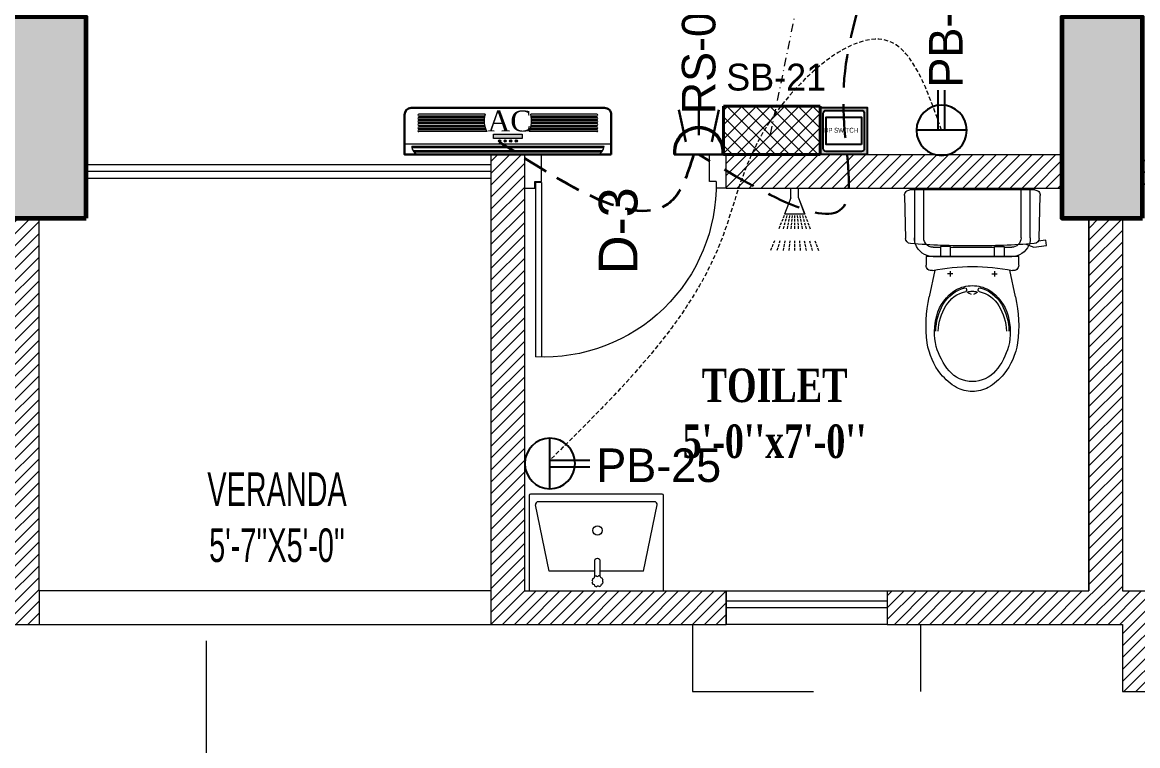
# Model space of a CAD drawing. Header units: inches. Extents: x 109699 to 44449955, y -10987 to 15824140.
# Drawn here: x 199174.9 to 199341, y -4277.1 to -4169.3 of the extents above; entities that cross this region are included whole.
import ezdxf

# ---------------------------------------------------------------- set-up
doc = ezdxf.new("R2010")
doc.units = ezdxf.units.IN
doc.header["$LTSCALE"] = 5
doc.header["$MEASUREMENT"] = 0
for name, pattern in [('ACAD_ISO03W100', [30, 12, -18]), ('DASHDOT', [1, 0.5, -0.25, 0, -0.25]), ('DASHED2', [0.375, 0.25, -0.125])]:
    doc.linetypes.add(name, pattern=pattern)
doc.layers.get('0').update_dxf_attribs({"color": 123})
for name, color, linetype, lineweight in [('@NORMAL', 7, 'Continuous', 5), ('AC In', 244, 'DASHED2', 30), ('AC Out', 5, 'DASHED2', 35), ('cloumn', 253, 'Continuous', 60), ('dotted', 8, 'ACAD_ISO03W100', 5), ('E-Con-Point', 5, 'DASHED2', 13), ('E-PB-Socket-5A', 203, 'Continuous', 13), ('E-RS', 12, 'Continuous', 30), ('E-SB-Switch-Board', 106, 'Continuous', 18), ('fixture', 255, 'Continuous', 0), ('glass', 140, 'Continuous', 18), ('ha', 252, 'Continuous', 5), ('SB', 1, 'DASHDOT', 20), ('Text', 7, 'Continuous', 0), ('WALL', 8, 'Continuous', 53), ('WALL HATCH', 251, 'Continuous', 13), ('WALL-1', 8, 'Continuous', 9)]:
    doc.layers.add(name, color=color, linetype=linetype, lineweight=lineweight)
doc.layers.add('AC', color=7, linetype='Continuous', lineweight=13, true_color=0xe03800)
doc.layers.add('DP SWITCH', color=7, linetype='Continuous')
doc.layers.add('T', color=8, linetype='Continuous')
doc.styles.get("Standard").update_dxf_attribs({"font": 'times.ttf'})
doc.styles.add('style2', font='ARIALN.TTF', dxfattribs={"width": 0.75, "height": 3})
doc.styles.add('Swis 721 LtCn BT', font='swisscl.ttf')
doc.styles.add('TEXT-3', font='arial.ttf')
pattern_1 = [(44.99999999999984, (181693.0688709047, 2542407.827854916), (-0.8838834764831834, 0.8838834764831853), [])]

# ---------------------------------------------------------------- blocks, each defined once
blk = doc.blocks.new('bgtrfv')
at = {"layer": 'fixture'}
for p, q in [((21441.97229669015, -26164.40491112152), (21441.97229669015, -26138.40491112152)), ((21442.86003956014, -26164.40491112152), (21442.86003956014, -26138.40491112152)), ((21440.36849646348, -26163.54399991067), (21441.86849646348, -26163.54399991067)), ((21441.86849646348, -26163.54399991067), (21441.86849646348, -26164.54399991067)), ((21470.37322828309, -26163.54399991058), (21468.86849646354, -26163.54399991058)), ((21468.86849646354, -26164.54399991055), (21468.86849646354, -26163.54399991058)), ((21441.86849646348, -26164.54399991067), (21442.86849646348, -26164.54399991067)), ((21442.86003956014, -26164.40491112152), (21441.97229669015, -26164.40491112152)), ((21442.86849646348, -26164.54399991067), (21442.86849646348, -26168.54399991067)), ((21467.86849646354, -26164.54399991055), (21467.86849646354, -26168.54399991055)), ((21468.86849646354, -26164.54399991055), (21467.86849646354, -26164.54399991055)), ((21442.86849646348, -26168.54399991067), (21440.36849646348, -26168.54399991058)), ((21467.86849646354, -26168.54399991055), (21470.36849646351, -26168.54399991055))]:
    blk.add_line(p, q, dxfattribs=at)
blk.add_arc((21443.20467689397, -26164.04399991055), 25.66868977762097, 358.8838658305763, 92.75188722137418, dxfattribs=at)
blk = doc.blocks.new('coloumn-01')
at = {"layer": 'ha'}
h = blk.add_hatch(dxfattribs=at)
h.set_pattern_fill('AR-CONC', color=256, scale=0.5)
h.set_pattern_definition([(49.99999999999999, (0, 0), (3.586300913003767, -0.3137606749129755), [0.375, -4.125]), (355, (0, 0), (-0.693756668065, 3.760960668500059), [0.3, -3.3]), (100.45144446, (0.298858405, -0.02614672), (2.89254423363556, 3.447199954843147), [0.3187009599999999, -3.505710559999999]), (46.18420000000001, (0, 1), (5.336206653357862, -0.8275964039653827), [0.5625, -6.1875]), (96.63563549, (0.444683725, 0.931033465), (4.673309728371142, 4.870593003872752), [0.47805171, -5.258568799999999]), (351.1841639899999, (0, 1), (4.673309725273866, 4.870593001349951), [0.45, -4.950000005]), (21, (0.5, 0.75), (2.984535260592308, -2.013094453326694), [0.375, -4.125]), (326.0000000000001, (0.5, 0.75), (1.216576659607909, 3.625750225234265), [0.3, -3.3]), (71.45144474, (0.74871127, 0.58224213), (4.201111883649856, 1.612655764031769), [0.31870095, -3.50571056]), (37.50000000000001, (0, 0), (0.06079927658645334, 1.664469269156557), [0, -3.26, 0, -3.35, 0, -3.3125]), (7.499999999999999, (0, 0), (1.315347687210743, 1.972058559411801), [0, -1.91, 0, -3.185, 0, -1.2625]), (327.5, (-1.115, 0), (2.669112180862045, -0.1127743586718988), [0, -1.25, 0, -3.9, 0, -5.175]), (317.5, (-1.615, 0), (2.915930846711931, 0.5005249116615886), [0, -1.625, 0, -2.59, 0, -3.675])])
h.paths.add_polyline_path([(32128.44739975178, -2546319.049243456), (32092.44739975178, -2546319.049243456), (32092.44739975178, -2546331.049243456), (32128.44739975178, -2546331.049243456)])
h.paths.add_polyline_path([(32128.44739975189, -2546617.132962178), (32098.44739975189, -2546617.132962178), (32098.44739975189, -2546629.132962178), (32128.44739975189, -2546629.132962178)])
h.paths.add_polyline_path([(31978.51966727065, -2546605.132962178), (31966.51966727065, -2546605.132962178), (31966.51966727065, -2546635.132962178), (31978.51966727065, -2546635.132962178)])
h.paths.add_polyline_path([(31821.20333333506, -2546605.132962178), (31809.20333333506, -2546605.132962178), (31809.20333333506, -2546635.132962178), (31821.20333333506, -2546635.132962178)])
h.paths.add_polyline_path([(31689.20328743063, -2546611.133238418), (31677.20328743063, -2546611.133238418), (31677.20328743063, -2546635.133238418), (31689.20328743063, -2546635.133238418)])
h.paths.add_polyline_path([(31417.20347832461, -2546611.132962178), (31405.20347832461, -2546611.132962178), (31405.20347832461, -2546635.132962178), (31417.20347832461, -2546635.132962178)])
h.paths.add_polyline_path([(31435.20347912709, -2546415.348983645), (31405.20347912709, -2546415.348983645), (31405.20347912709, -2546427.348983645), (31435.20347912709, -2546427.348983645)])
h.paths.add_polyline_path([(31633.74647668525, -2546415.348983645), (31603.74647668525, -2546415.348983645), (31603.74647668525, -2546427.348983645), (31633.74647668525, -2546427.348983645)])
h.paths.add_polyline_path([(31821.20245073218, -2546319.049243455), (31809.20245073218, -2546319.049243455), (31809.20245073218, -2546349.049243455), (31821.20245073218, -2546349.049243455)])
h.paths.add_polyline_path([(31996.51966727068, -2546319.049243455), (31966.51966727068, -2546319.049243455), (31966.51966727068, -2546331.049243455), (31996.51966727068, -2546331.049243455)])
h.paths.add_polyline_path([(31581.74648750067, -2546291.049243452), (31541.74648750067, -2546291.049243452), (31541.74648750067, -2546301.049243452), (31581.74648750067, -2546301.049243452)])
h.paths.add_polyline_path([(31485.74647668505, -2546261.049243452), (31475.74647668505, -2546261.049243452), (31475.74647668505, -2546301.049243452), (31485.74647668505, -2546301.049243452)])
h.paths.add_polyline_path([(31581.74648750064, -2546206.049278549), (31521.74648750064, -2546206.049278549), (31521.74648750064, -2546216.049243455), (31581.74648750064, -2546216.049243455)])
h.paths.add_polyline_path([(31435.20347595899, -2546206.049243455), (31405.20347595899, -2546206.049243455), (31405.20347595899, -2546218.049243455), (31435.20347595899, -2546218.049243455)])
h.paths.add_polyline_path([(31435.20347912709, -2546094.049243455), (31405.20347912709, -2546094.049243455), (31405.20347912709, -2546106.049243455), (31435.20347912709, -2546106.049243455)])
h.paths.add_polyline_path([(31583.74647668522, -2546094.049243455), (31547.74647668522, -2546094.049243455), (31547.74647668522, -2546106.049243455), (31583.74647668522, -2546106.049243455)])
h.paths.add_polyline_path([(31775.41359277777, -2546094.049243455), (31763.41359277777, -2546094.049243455), (31763.41359277777, -2546124.049243455), (31775.41359277777, -2546124.049243455)])
h.paths.add_polyline_path([(32059.80123907101, -2546094.049243455), (32047.80123907101, -2546094.049243455), (32047.80123907101, -2546124.049243455), (32059.80123907101, -2546124.049243455)])
h.paths.add_polyline_path([(32058.06771510976, -2545913.633020405), (32028.06771510976, -2545913.633020405), (32028.06771510976, -2545925.633020405), (32058.06771510976, -2545925.633020405)])
h.paths.add_polyline_path([(32048.06771510973, -2545722.712815279), (32036.06771510973, -2545722.712815279), (32036.06771510973, -2545746.712815279), (32048.06771510973, -2545746.712815279)])
h.paths.add_polyline_path([(31799.41359277774, -2545913.633020405), (31763.41359277774, -2545913.633020405), (31763.41359277774, -2545925.633020405), (31799.41359277774, -2545925.633020405)])
h.paths.add_polyline_path([(31591.53986684192, -2545945.049243456), (31561.31223659915, -2545945.049243456), (31561.31223659915, -2545957.049243456), (31591.53986684192, -2545957.049243456)])
h.paths.add_polyline_path([(31435.20347912709, -2545945.049243456), (31405.20347912709, -2545945.049243456), (31405.20347912709, -2545957.049243456), (31435.20347912709, -2545957.049243456)])
h.paths.add_polyline_path([(31429.2035252499, -2545715.383477275), (31405.2035252499, -2545715.383477275), (31405.2035252499, -2545727.383477275), (31429.2035252499, -2545727.383477275)])
h.paths.add_polyline_path([(31605.53986684192, -2545715.383237123), (31581.53986684192, -2545715.383237123), (31581.53986684192, -2545727.383237123), (31605.53986684192, -2545727.383237123)])
h.paths.add_polyline_path([(31775.41359277774, -2545711.610186095), (31763.41359277774, -2545711.610186095), (31763.41359277774, -2545735.610186095), (31775.41359277774, -2545735.610186095)])
at = {"layer": 'cloumn'}
for points, elevation in [([(31821.20333333506, -2546635.132962178), (31821.20333333506, -2546605.132962178), (31809.20333333506, -2546605.132962178), (31809.20333333506, -2546635.132962178)], -16.98928691961896), ([(31978.51966727065, -2546635.132962178), (31978.51966727065, -2546605.132962178), (31966.51966727065, -2546605.132962178), (31966.51966727065, -2546635.132962178)], -16.88928691962001)]:
    blk.add_lwpolyline(points, close=True, dxfattribs=dict(at, elevation=elevation))
blk = doc.blocks.new('qplaz')
at = {"layer": 'fixture'}
for p, q in [((143569.7800132462, 341.4142088231699), (143569.7800132462, 321.8142088231655)), ((143584.1800132462, 341.61420882317), (143569.9800132462, 341.61420882317)), ((143581.2560437616, 338.6539164940569), (143571.3654443752, 340.6546305699137)), ((143584.1800132462, 321.6142088231654), (143584.1800132462, 341.61420882317)), ((143570.8861369331, 340.2625714804694), (143570.8861369331, 322.965846165866)), ((143581.2560437616, 338.6539164940569), (143581.2560437616, 332.2000209122216)), ((143579.3593405762, 331.8000209122216), (143579.3593405762, 331.7265742452862)), ((143582.0060121824, 332.2000209122216), (143579.7593405762, 332.2000209122216)), ((143579.7593405762, 331.3265742452861), (143582.0559613498, 331.3265742452861)), ((143581.2560437616, 331.3265742452861), (143581.2560437616, 324.5745011522785)), ((143581.2560437616, 324.5745011522785), (143571.3654443752, 322.5737870764217)), ((143569.9800132462, 321.6142088231654), (143584.1800132462, 321.6142088231654))]:
    blk.add_line(p, q, dxfattribs=at)
blk.add_circle((143575.1723653077, 331.7897488839506), 0.6913263923410093, dxfattribs=at)
for centre, radius, start, end in [((143569.9800132462, 341.4142088231699), 0.2000000000000455, 90, 180), ((143571.2861369331, 340.2625714804694), 0.4000000000000909, 78.56426997742129, 180), ((143582.0119682067, 332.4488265509969), 0.248876917594301, 268.6286890816223, 7.917246669584689), ((143582.7354837368, 331.8035851411277), 0.8302349482082407, 106.4778612964865, 125.0680744547195), ((143582.6801355756, 332.7714424551863), 0.2488769175942959, 223.6286890812177, 322.9172466696585), ((143582.7354837368, 331.8035851411277), 0.8302349482088563, 61.4778612960077, 80.06807445479153), ((143583.3807251467, 332.5271006712389), 0.248876917594301, 178.6286890807749, 277.9172466688938), ((143582.7354837368, 331.8035851411277), 0.830234948208255, 16.47786129636911, 35.06807445458243), ((143579.7593405762, 331.8000209122216), 0.399999999999909, 90, 180), ((143579.7593405762, 331.7265742452862), 0.4000000000000909, 180, 270), ((143582.7354837368, 331.8035851411277), 0.8302349482081128, 151.4778612968022, 170.068074453921), ((143581.7676264227, 331.7482369799126), 0.2488769175943618, 313.6286890804716, 52.9172466688434), ((143582.7354837368, 331.8035851411277), 0.8302349482082407, 196.4778612963691, 215.0680744545824), ((143582.0902423269, 331.0800696110165), 0.2488769175944828, 358.6286890807748, 97.9172466688938), ((143582.7354837368, 331.8035851411277), 0.8302349482086144, 241.4778612960077, 260.0680744547915), ((143582.790831898, 330.8357278270691), 0.2488769175942959, 43.62868908121773, 142.9172466696585), ((143582.7354837368, 331.8035851411277), 0.8302349482082931, 286.4778612964865, 305.0680744547195), ((143583.4589992669, 331.1583437312556), 0.2488769175944828, 88.62868908162226, 187.9172466695847), ((143583.7033410509, 331.8589333023399), 0.2488769175943618, 133.6286890804716, 232.9172466688434), ((143582.7354837368, 331.8035851411277), 0.8302349482084354, 331.4778612968021, 350.0680744541255), ((143571.2861369331, 322.965846165866), 0.4000000000000909, 180, 281.4357300225787), ((143569.9800132462, 321.8142088231655), 0.2000000000000455, 180, 270)]:
    blk.add_arc(centre, radius, start, end, dxfattribs=at)
blk = doc.blocks.new('nhjkkl')
at = {"layer": 'fixture'}
for p, q in [((143550.2312347457, 413.9730671772784), (143568.8430790594, 413.9730671772793)), ((143550.9065610597, 406.8304476761043), (143550.9065610476, 413.9730520486739)), ((143552.2954045853, 406.8304476553101), (143552.295404572, 413.9730369089164)), ((143566.7790000358, 406.8304174008415), (143566.7790000629, 413.9730217734107)), ((143568.1677981537, 413.9730520292499), (143568.1677527493, 408.0151220831901)), ((143549.5901182657, 406.7664480220853), (143549.4378542114, 413.1605533693012)), ((143569.6365050042, 413.160553386321), (143569.4842561156, 406.7664480432288)), ((143568.1677527493, 408.0151220831901), (143568.1677981597, 406.4336438885)), ((143548.4963421248, 405.7263631810149), (143548.607251598, 406.5122054251713)), ((143550.3819850576, 405.4614186200849), (143548.4963421248, 405.7263631810149)), ((143548.607251598, 406.5122054251713), (143549.7157409937, 406.3564144534005)), ((143551.5813878428, 405.9018777620411), (143550.3819850576, 405.4614186200849)), ((143554.79288887, 405.4416192904139), (143553.6842026946, 405.441619307019)), ((143556.26127781, 405.5678778112876), (143554.7929191489, 405.5678777931987)), ((143554.7929191489, 405.5678777931987), (143554.7929191657, 404.0528211996536)), ((143562.8130511395, 405.4416192901674), (143556.2612324133, 405.4415738736677)), ((143556.261277828, 404.0528211778994), (143556.26127781, 405.5678778112876)), ((143562.8130813948, 404.0528211994076), (143562.8130814172, 405.5678777923752)), ((143562.8130814172, 405.5678777923752), (143564.2813946441, 405.5678778099075)), ((143565.3901262533, 405.4416192910601), (143564.2813644056, 405.4416193076988)), ((143564.2813946441, 405.5678778099075), (143564.2813946615, 404.0528211776734)), ((143568.1677981597, 406.4336438885), (143568.1677981659, 406.8304930909451)), ((143552.6374877589, 404.0528211924245), (143566.4367957518, 404.0528211854942)), ((143552.6374877788, 402.7586299086117), (143552.6374877589, 404.0528211924245)), ((143565.3901262723, 404.052821200891), (143553.6842329504, 404.0527757819953)), ((143554.7929191657, 404.0528211996536), (143556.261277828, 404.0528211778994)), ((143564.2813946615, 404.0528211776734), (143562.8130813948, 404.0528211994076)), ((143566.4367957518, 404.0528211854942), (143566.4367957728, 402.7586601782943)), ((143553.1271576377, 398.0362349681834), (143553.9518113588, 402.0500473916766)), ((143565.1223207889, 402.0500776611082), (143565.9471258924, 398.0362349753721)), ((143556.6404317734, 401.4735209071393), (143555.8468090396, 401.4735208790955)), ((143556.2436128532, 401.8703246815119), (143556.2436128408, 401.076701986922)), ((143562.4338063848, 401.4735208998579), (143563.2274290794, 401.4735208880586)), ((143562.8306252776, 401.870324702267), (143562.8306253056, 401.0767019672573)), ((143559.3387398673, 398.4577576346321), (143558.9106931205, 398.6640308240756)), ((143560.1635449936, 398.6640308047001), (143559.7355133987, 398.4577576290383))]:
    blk.add_line(p, q, dxfattribs=at)
for centre, radius, start, end in [((143550.2312440123, 413.179452317064), 0.7936148602690781, 90.00066901502818, 181.3645564982883), ((143568.8430925063, 413.179430154478), 0.7936370229151675, 358.63708330143, 90.00097078565905), ((143550.3835517447, 406.7852967886536), 0.7936573326114393, 181.3608597506466, 265.4936567333053), ((143559.3313820936, 520.4146619905953), 114.7747799088793, 265.4974651529274, 270.1027383364831), ((143553.6835439005, 406.8302100781168), 2.776982850894335, 179.9950977868233, 198.7247616892986), ((143553.6641671368, 406.8219761162256), 2.755988833818937, 198.6919603846717, 203.1962037287053), ((143553.6842451597, 406.830626965949), 2.777851183980603, 203.1970942653883, 269.9997481717924), ((143553.6840397306, 406.830291598628), 1.388635154058973, 179.9935610234081, 226.0579730208608), ((143553.6842363313, 406.8306462703642), 1.389026963752532, 226.0622858634653, 269.9986125244432), ((143559.7429846886, 520.4144736201536), 114.7745915251009, 269.8972652920607, 274.5025384751385), ((143565.3900826332, 406.8305070130612), 2.777685812513137, 270.0009001508976, 341.2746753299377), ((143565.3900696894, 406.8304403121767), 1.388821022269026, 270.0023335401336, 318.9044295561592), ((143565.3903243654, 406.8303071959601), 1.388675674785373, 313.9401349780949, 0.004546975725653977), ((143565.3906436726, 406.8305070680519), 2.777154493287228, 341.2709583579591, 359.9997116367785), ((143568.6908150557, 406.7853051890736), 0.7936651105025501, 274.5057515234096, 358.6385485059807), ((143553.4310986414, 402.7586261222484), 0.7936108626023987, 179.9997266385257, 281.154795170795), ((143559.5371957675, 371.7938538244518), 30.76746556976699, 78.84496378673161, 101.1553274581742), ((143565.6431621761, 402.758675070728), 0.7936335968594284, 258.8438563195717, 359.9989248519769), ((143560.6030199971, 393.4904633605145), 6.619506932955108, 122.1868749793399, 164.6422486899968), ((143559.691574243, 394.4271028772321), 5.141188323198548, 104.2497094621876, 150.61330759848), ((143559.4569603147, 394.4903639536053), 4.443393787718942, 101.8529499143643, 150.0038868718224), ((143559.5371492295, 394.6434052969737), 5.084142630955329, 90.00008428513468, 118.9405262423073), ((143558.3670353377, 399.1001076362847), 0.3155730422259372, 304.1716716939285, 79.21640439466078), ((143558.9034807952, 398.7448373456175), 0.08112774840026897, 120.2938259573558, 275.1003766384382), ((143559.5371535633, 395.9875161606467), 2.906734715241127, 90.00023231647822, 103.4195897572691), ((143559.5371191747, 394.6434638445119), 5.0840840834616, 61.05930362467164, 89.999745580456), ((143559.5371073564, 395.9877092781937), 2.906541597874001, 76.57996402864104, 89.99932147006473), ((143560.1707573169, 398.7448373461996), 0.08112776809779704, 264.8996260535975, 59.706176732827), ((143560.7072330775, 399.1001138847403), 0.3155697011984737, 100.7865058950931, 235.831238595057), ((143559.6173005208, 394.4904147853488), 4.443348715976101, 29.99569182148486, 78.14662877954265), ((143559.3826715294, 394.427120612819), 5.141172952833982, 29.38656240975397, 75.7501605465209), ((143558.4712257037, 393.4904828698247), 6.619494466593977, 15.35760583437553, 57.81297954471867), ((143572.2223725796, 393.6842009728691), 19.58487767572048, 167.1608948101009, 187.3028875654185), ((143546.851903473, 393.6842435729975), 19.58487550162758, 352.6969860827403, 12.83897883790706), ((143561.8666311087, 392.9471293959111), 7.765781522712604, 148.9734116776313, 180.0370825543271), ((143561.9397062611, 392.7187179168407), 7.485059714963107, 147.7595450529205, 178.2898013246998), ((143557.1345394465, 392.7186902103006), 7.485068091722362, 1.71040899528419, 32.24066526655368), ((143557.2076145146, 392.9471021420416), 7.765789141801811, 359.9631185417419, 31.02678941811098), ((143563.4260475728, 392.801147338552), 9.524650229934462, 165.1413266773221, 192.8659346269845), ((143555.6481905647, 392.8011472918486), 9.524650235689958, 347.1340656589409, 14.85867360866212), ((143563.0484980828, 392.9327481596404), 10.39841761455111, 189.6220183945854, 217.9117471889267), ((143563.9317907136, 393.5092300994431), 10.19175081845734, 196.1153299050868, 219.5232582581568), ((143555.1424550462, 393.5091935918356), 10.19173337833671, 320.4769270377624, 343.8848553902324), ((143556.0257778566, 392.9327181524561), 10.39840516526215, 322.0884090897869, 350.378137884462), ((143559.5040281406, 389.9617490593175), 4.519470302409078, 220.5550458037677, 270.4192277752593), ((143559.5701948642, 389.961814163333), 4.519535626071895, 269.580394858351, 319.4445768290443), ((143561.7342255453, 392.2455549454055), 8.94320625309545, 219.6122136137997, 239.3816435217801), ((143557.3400579794, 392.2455549029521), 8.94320622922971, 300.6183568637677, 320.3877867722666), ((143559.4418071491, 388.7049738406661), 4.731726761745959, 241.4348748081609, 271.1544712317944), ((143559.6324764107, 388.7049738002104), 4.731726720728004, 268.8455291001113, 298.565125525756)]:
    blk.add_arc(centre, radius, start, end, dxfattribs=at)
blk = doc.blocks.new('bhgy')
at = {"layer": 'fixture'}
for p, q in [((143575.2772015615, 368.1126747355272), (143574.8957682036, 368.2586983371991)), ((143575.2772015615, 368.1126747355272), (143574.9022015615, 368.2562354637309)), ((143575.2772015615, 367.2064695406123), (143574.9022015615, 367.3118651087395)), ((143575.8127015615, 367.9076700157136), (143575.4377015615, 368.0512307438592)), ((143575.8127015615, 367.9076700157136), (143575.4377015615, 368.0512307438592)), ((143575.8127015615, 367.0559646693407), (143575.4377015615, 367.161360237468)), ((143576.3482015615, 367.7026652958418), (143575.9732015615, 367.8462260240456)), ((143576.3482015615, 367.7026652958418), (143575.9732015615, 367.8462260240456)), ((143575.2772015615, 366.3458920605888), (143574.9022015615, 366.4150440963974)), ((143575.2772015615, 365.513992717734), (143574.9022015615, 365.5481090113869)), ((143575.8127015615, 366.2471429534605), (143575.4377015615, 366.3162949892401)), ((143575.8127015615, 365.4652746504696), (143575.4377015615, 365.4993909440934)), ((143576.3482015615, 366.9054597980401), (143575.9732015615, 367.0108553661673)), ((143576.3482015615, 366.1483938463032), (143575.9732015615, 366.2175458821118)), ((143576.3482015615, 365.416556583147), (143575.9732015615, 365.4506728767708)), ((143578.4902015615, 366.8826464164711), (143578.1152015615, 367.0262071446457)), ((143578.4902015615, 366.8826464164711), (143578.1152015615, 367.0262071446457)), ((143578.4902015615, 366.3034403129247), (143578.1152015615, 366.408835881052)), ((143578.4902015615, 365.7533974177902), (143578.1152015615, 365.8225494535989)), ((143579.0257015615, 366.6776416966284), (143578.6507015615, 366.821202424803)), ((143579.0257015615, 366.6776416966284), (143578.6507015615, 366.821202424803)), ((143579.0257015615, 366.1529354416241), (143578.6507015615, 366.2583310097514)), ((143579.0257015615, 365.654648310662), (143578.6507015615, 365.7238003464706)), ((143579.5612015615, 366.4726369767857), (143579.1862015615, 366.6161977049603)), ((143579.5612015615, 366.4726369767857), (143579.1862015615, 366.6161977049603)), ((143579.5612015615, 366.0024305703816), (143579.1862015615, 366.1078261385089)), ((143579.5612015615, 365.5558992035337), (143579.1862015615, 365.6250512393424)), ((143580.0967015615, 366.2676322569139), (143579.7217015615, 366.4111929851176)), ((143580.0967015615, 366.2676322569139), (143579.7217015615, 366.4111929851176)), ((143580.0967015615, 365.851925699081), (143579.7217015615, 365.9573212672083)), ((143580.0967015615, 365.4571500964055), (143579.7217015615, 365.5263021322141)), ((143582.7198980097, 365.2664250417263), (143580.2842015615, 366.2039250417263)), ((143580.2842015615, 366.2039250417263), (143580.2842015615, 363.2039250417263)), ((143582.7119899517, 365.2664250417263), (143580.2842015615, 366.1958518928266)), ((143582.7119899517, 365.2664250417263), (143580.2842015615, 366.1958518928266)), ((143575.2772015615, 364.6958867461478), (143574.9022015615, 364.6955482104211)), ((143575.2772015615, 363.8776450359553), (143574.9022015615, 363.8428459541872)), ((143575.8127015615, 364.6963701751781), (143575.4377015615, 364.6960316394513)), ((143575.8127015615, 363.9273381247301), (143575.4377015615, 363.892539042962)), ((143576.3482015615, 364.6968536041793), (143575.9732015615, 364.6965150684525)), ((143576.3482015615, 363.9770312135049), (143575.9732015615, 363.9422321317077)), ((143578.4902015615, 365.2216843139729), (143578.1152015615, 365.2558006075967)), ((143578.4902015615, 364.6987873203004), (143578.1152015615, 364.6984487845737)), ((143578.4902015615, 364.1758035685168), (143578.1152015615, 364.1410044867487)), ((143579.0257015615, 365.1729662466794), (143578.6507015615, 365.2070825403032)), ((143579.0257015615, 364.6992707493016), (143578.6507015615, 364.6989322135748)), ((143579.0257015615, 364.2254966572916), (143578.6507015615, 364.1906975755235)), ((143579.5612015615, 365.1242481793859), (143579.1862015615, 365.1583644730097)), ((143579.5612015615, 364.6997541783319), (143579.1862015615, 364.6994156426051)), ((143579.5612015615, 364.2751897460373), (143579.1862015615, 364.2403906642692)), ((143579.5612015615, 363.843322609883), (143579.1862015615, 363.7734702448186)), ((143580.0967015615, 365.0755301120923), (143579.7217015615, 365.1096464057161)), ((143580.0967015615, 364.7002376073331), (143579.7217015615, 364.6998990716063)), ((143580.0967015615, 364.3248828348121), (143579.7217015615, 364.290083753044)), ((143580.0967015615, 363.943071787199), (143579.7217015615, 363.8732194221345)), ((143582.7198980097, 364.1414250417263), (143580.2842015615, 363.2039250417263)), ((143582.7119899517, 365.2664250417263), (143584.1813158786, 365.2664250417263)), ((143582.7198980097, 364.1414250417263), (143584.1813158786, 364.1414250417263)), ((143575.2772015615, 363.0453291913261), (143574.9022015615, 362.9754768262617)), ((143575.2772015615, 362.1840252112713), (143574.9022015615, 362.0778987170604)), ((143575.8127015615, 363.1450783686421), (143575.4377015615, 363.0752260035777)), ((143575.8127015615, 362.3355738449725), (143575.4377015615, 362.2294473507616)), ((143576.3482015615, 363.2448275459872), (143575.9732015615, 363.1749751808936)), ((143576.3482015615, 362.4871224787028), (143575.9732015615, 362.3809959844918)), ((143578.4902015615, 363.643824255251), (143578.1152015615, 363.5739718901866)), ((143578.4902015615, 363.0933170135656), (143578.1152015615, 362.9871905193838)), ((143578.4902015615, 362.5134141197602), (143578.1152015615, 362.3690765524632)), ((143579.0257015615, 363.743573432567), (143578.6507015615, 363.6737210675026)), ((143579.0257015615, 363.2448656472668), (143578.6507015615, 363.138739153085)), ((143579.0257015615, 362.7195281658612), (143578.6507015615, 362.5751905985642)), ((143579.5612015615, 363.3964142809971), (143579.1862015615, 363.2902877868153)), ((143579.5612015615, 362.9256422119913), (143579.1862015615, 362.7813046446943)), ((143580.0967015615, 363.5479629147273), (143579.7217015615, 363.4418364205164)), ((143580.0967015615, 363.1317562580632), (143579.7217015615, 362.9874186907662)), ((143575.2772015615, 361.2767298431543), (143574.9022015615, 361.1323922758572)), ((143575.8127015615, 361.4828438892844), (143575.4377015615, 361.3385063219873)), ((143576.3482015615, 361.6889579353854), (143575.9732015615, 361.5446203680883))]:
    blk.add_line(p, q, dxfattribs=at)
blk = doc.blocks.new('365+')
at = {"layer": 'WALL HATCH'}
h = blk.add_hatch(dxfattribs=at)
h.set_pattern_fill('ANSI31', color=256, scale=2.4, angle=-90.00000000000001)
h.set_pattern_definition([(315, (216545.5605739754, -27473.04785516445), (0.2121320343559642, 0.2121320343559642), [])])
h.paths.add_polyline_path([(143098.0825064929, -14530.11919080681), (143106.6504531631, -14530.11919080681), (143106.6504531631, -14568.79962854285), (143098.0825064929, -14568.79962854285)])
at = {"layer": 'Text', "ltscale": 0.5}
blk.add_lwpolyline([(143106.6504531631, -14568.79962854285), (143106.6504531631, -14530.11919080681), (143098.0825064929, -14530.11919080681), (143098.0825064929, -14568.79962854285)], close=True, dxfattribs=at)
blk.add_lwpolyline([(143064.2585997115, -14562.72299100272), (143122.8752751347, -14562.72299100272)], dxfattribs=at)
blk = doc.blocks.new('A$C4DCB0E22')
h = blk.add_hatch()
h.set_pattern_fill('ANSI37', color=256, scale=15, angle=90.05046403147966, style=0)
h.set_pattern_definition([(135.0504640314797, (0, 0), (-1.324656962164393, -1.326992438783809), []), (225.0504640314796, (0, 0), (1.326992438783809, -1.324656962164393), [])])
h.paths.add_polyline_path([(0.0158499618895469, -4.176303718850249e-06), (-3.779117417224143e-06, 17.9999888419976), (8.999992730033242, 18.00791571250107), (9.015846471040199, 0.007922694199763214)])
at = {"lineweight": 40}
for p, q in [((-3.779117417224143e-06, 17.9999888419976), (8.999992730033242, 18.00791571250107)), ((0.0158499618895469, -4.176303718850249e-06), (-3.779117417224143e-06, 17.9999888419976)), ((9.015846471040199, 0.007922694199763214), (8.999992730033242, 18.00791571250107)), ((0.0158499618895469, -4.176303718850249e-06), (9.015846471040199, 0.007922694199763214))]:
    blk.add_line(p, q, dxfattribs=at)
blk = doc.blocks.new('A$C0EEE0DA8')
at = {"lineweight": 25}
for p, q in [((9.859886922386067, 11.01563311866266), (9.859886922386067, 3.514223118661903)), ((9.859886922386067, 7.754928118662065), (15.8195753665932, 7.754928118662065)), ((9.859886922386067, 6.774928118662501), (15.8195753665932, 6.774928118662501))]:
    blk.add_line(p, q, dxfattribs=at)
blk.add_circle((9.85988692238243, 7.264928118662283), 3.750704999999999, dxfattribs=at)
blk = doc.blocks.new('Accc')
at = {"layer": 'AC', "ltscale": 0.1}
for color, points in [(7, [(9671.335332965478, -30252.01151634345), (9671.335332965478, -30252.69746544177), (9675.585427182552, -30252.69746544177), (9675.585427182552, -30252.01151634345)]), (3, [(9672.391053026658, -30253.03669526358, 1), (9672.05733233958, -30253.03669526358, 1)]), (3, [(9673.215177953942, -30253.03669526358, 1), (9672.881457266863, -30253.03669526358, 1)]), (3, [(9673.705582194147, -30253.03669526358, 1), (9674.039302881225, -30253.03669526358, 1)]), (256, [(9674.863427808508, -30253.03669526358, 1), (9674.52970712143, -30253.03669526358, 1)])]:
    blk.add_hatch(color=color, dxfattribs=at).paths.add_polyline_path(points)
h = blk.add_hatch(color=256, dxfattribs=at)
h.paths.add_polyline_path([(9687.764611333652, -30254.00218428893, 0.0358762004963386), (9687.777931683522, -30253.8179622849), (9659.142828464566, -30253.81796228478, 0.03587620054182095), (9659.156148814453, -30254.00218428904)])
h.paths.add_polyline_path([(9687.462264721102, -30254.66234522813, 0.044207387106407), (9687.595653844537, -30254.47812322411), (9659.32510630362, -30254.47812322422, 0.04420738711007578), (9659.458495427089, -30254.66234522825)])
for p, q in [((9670.071420022403, -30249.07728959923), (9660.19523212756, -30249.07728959923)), ((9670.005216952472, -30249.33918150153), (9660.19523212756, -30249.33918150188)), ((9669.965624599194, -30249.55972205137), (9660.19523212756, -30249.55972205137)), ((9669.937068068422, -30249.82161395391), (9660.19523212756, -30249.82161395391)), ((9669.928834206657, -30250.00081642938), (9660.19523212756, -30250.0008164295)), ((9686.725528020528, -30249.07728959911), (9676.849340125686, -30249.07728959923)), ((9686.725534524187, -30249.33918150165), (9676.915543195617, -30249.33918150153)), ((9686.725528020528, -30249.55972205137), (9676.955135548895, -30249.55972205137)), ((9686.725528020528, -30249.8216139538), (9676.983692079666, -30249.82161395391)), ((9686.725528020528, -30250.00081642962), (9676.991925941431, -30250.0008164295)), ((9669.933172994526, -30250.26270833204), (9660.19523212756, -30250.26270833216)), ((9669.95054465736, -30250.47093908559), (9660.19523212756, -30250.4709390857)), ((9669.990210685297, -30250.73283098836), (9660.19523212756, -30250.73283098824)), ((9670.039484464505, -30250.95337153773), (9660.19523212756, -30250.95337153785)), ((9670.117781174951, -30251.21526344051), (9660.19523212756, -30251.21526344051)), ((9670.184473291447, -30251.39446591609), (9660.19523212756, -30251.39446591609)), ((9670.302696146595, -30251.65635781852), (9660.19523212756, -30251.65635781863)), ((9686.725534524187, -30251.65635781852), (9676.618064001552, -30251.65635781852)), ((9686.725528020528, -30251.39446591598), (9676.736286856642, -30251.39446591609)), ((9686.725528020528, -30251.21526344039), (9676.802978973137, -30251.21526344039)), ((9686.725528020528, -30250.95337153797), (9676.881275683583, -30250.95337153785)), ((9686.725528020528, -30250.73283098813), (9676.930549462792, -30250.73283098824)), ((9686.725528020528, -30250.4709390857), (9676.970215490728, -30250.47093908559)), ((9686.725528020528, -30250.26270833227), (9676.987587153562, -30250.26270833204)), ((9688.859868811094, -30253.51268731535), (9658.060891336994, -30253.51268731535)), ((9659.142828464566, -30253.81796228478), (9687.777931683522, -30253.8179622849)), ((9659.156148814422, -30254.00218428904), (9687.764611333667, -30254.00218428893)), ((9659.325106303615, -30254.47812322422), (9687.59565384459, -30254.47812322411)), ((9659.45849542704, -30254.66234522825), (9687.462264721107, -30254.66234522813))]:
    blk.add_line(p, q, dxfattribs=at)
at = {"layer": 'AC', "color": 1, "lineweight": 30, "ltscale": 0.4}
blk.add_lwpolyline([(9688.859868811094, -30255.07042835746), (9688.859868811152, -30249.13506539119, 0.4142135623765278), (9687.859868811152, -30248.13506539119), (9659.060891336994, -30248.13506539143, 0.4142135623707271), (9658.060891336994, -30249.13506539143), (9658.060891336994, -30255.07042835746)], format="xyb", close=True, dxfattribs=at)
at = {"layer": 'AC', "color": 7, "ltscale": 0.1}
blk.add_lwpolyline([(9671.335332965478, -30252.01151634345), (9675.585427182552, -30252.01151634345), (9675.585427182552, -30252.69746544177), (9671.335332965478, -30252.69746544177)], close=True, dxfattribs=at)
at = {"layer": 'AC', "ltscale": 0.1}
for centre in [(9672.22419268312, -30253.03669526358), (9673.048317610403, -30253.03669526358), (9673.872442537686, -30253.03669526358), (9674.69656746497, -30253.03669526358)]:
    blk.add_circle(centre, 0.166860343539156, dxfattribs=at)
for centre, radius, start, end in [((9660.19523212756, -30249.20823555056), 0.1309459512704052, 90, 270), ((9660.19523212756, -30249.69066800259), 0.1309459512704052, 90, 270), ((9660.19523212756, -30250.13176238083), 0.1309459512704052, 90, 270), ((9673.460380074044, -30250.07329086738), 3.532289449882228, 163.6221570349564, 206.6263478391957), ((9673.460380074044, -30250.07329086738), 3.532289449882228, 333.3736521608043, 16.37784296504358), ((9686.725528020528, -30249.20823555056), 0.1309459512704052, 270, 90), ((9686.725528020528, -30249.69066800259), 0.1309459512704052, 270, 90), ((9686.725528020528, -30250.13176238083), 0.1309459512704052, 270, 90), ((9660.19523212756, -30250.60188503691), 0.1309459512704052, 90, 270), ((9660.19523212756, -30251.08431748918), 0.1309459512704052, 90, 270), ((9660.19523212756, -30251.52541186742), 0.1309459512704052, 90, 270), ((9686.725528020528, -30250.60188503691), 0.1309459512704052, 270, 90), ((9686.725528020528, -30251.08431748918), 0.1309459512704052, 270, 90), ((9686.725528020528, -30251.52541186742), 0.1309459512704052, 270, 90), ((9660.431570416666, -30253.81737112615), 1.28874208768451, 180.0262821352903, 256.4853796848626), ((9686.489189731423, -30253.81737112615), 1.28874208768451, 283.5146203118946, 359.9737178647097)]:
    blk.add_arc(centre, radius, start, end, dxfattribs=at)
at = {"layer": 'AC', "color": 7}
blk.add_text('AC', height=3.113507548450464, dxfattribs=at).set_placement((9670.42238383909, -30251.62631462747))
blk = doc.blocks.new('DP Switch')
at = {"layer": 'DP SWITCH'}
h = blk.add_hatch(color=5, dxfattribs=at)
h.paths.add_polyline_path([(371.8944990466893, 17.73056013955426), (371.8944990466893, 14.23056013955134), (375.3944990466901, 14.23056013955134), (375.3944990466901, 17.73056013955214)])
h.paths.add_polyline_path([(375.1757490466773, 17.29306013955204), (375.1757490466773, 14.66806013955144, -0.4142135623730951), (374.9569990466773, 14.44931013955139), (372.3319990466767, 14.44931013955139, -0.4142135623730951), (372.1132490466766, 14.66806013955144), (372.1132490466766, 17.29306013955204, -0.4142135623730951), (372.3319990466767, 17.51181013955209), (374.9569990466773, 17.51181013955209, -0.4142135623730951)], flags=16)
at = {"layer": 'DP SWITCH', "color": 5}
for points in [[(375.3944990535736, 14.23056013818255), (371.8944990535736, 14.23056013818255), (371.8944990535736, 17.73056013818335), (375.3944990535736, 17.73056013818335)], [(374.9569990535753, 14.98278933212836), (372.3319990535771, 14.98278933212836), (372.3319990535771, 16.99740426982923), (374.9569990535753, 16.99740426982923)]]:
    blk.add_lwpolyline(points, close=True, dxfattribs=at)
at = {"layer": 'DP SWITCH', "color": 252}
blk.add_lwpolyline([(374.9569990535753, 14.4493101381824), (372.3319990535771, 14.4493101381824, -0.414213562373095), (372.1132490535736, 14.66806013818262), (372.1132490535736, 17.29306013818365, -0.414213562373095), (372.3319990535771, 17.5118101381835), (374.9569990535753, 17.5118101381835, -0.414213562373095), (375.1757490535762, 17.29306013818365), (375.1757490535762, 14.66806013818262, -0.414213562373095)], format="xyb", close=True, dxfattribs=at)
at = {"layer": 'DP SWITCH', "color": 5, "insert": (374.7126546307745, 15.84745109732405), "char_height": 0.3609375000001094, "attachment_point": 9, "style": 'Swis 721 LtCn BT'}
blk.add_mtext_dynamic_manual_height_columns('{\\C7;DP SWITCH}', width=2.020173917173224, gutter_width=2.5, heights=[0], dxfattribs=at)
blk = doc.blocks.new('HFDD')
for p, q in [((5419.762894572051, 11948.04792063459), (5417.732544542625, 11957.51012911636)), ((5423.644143322236, 11949.96593711011), (5423.644143322236, 11957.6695131256)), ((5427.525392072422, 11948.04792063459), (5429.555742101847, 11957.51012911636)), ((5416.354458301071, 11944.27399782948), (5430.9338283434, 11944.27399782948))]:
    blk.add_line(p, q)
for radius in [7.334100937498715, 6.993119663281231]:
    blk.add_arc((5423.644143322236, 11945.07993135875), radius, 353.691110472541, 186.3088895274602)

msp = doc.modelspace()

# ---------------------------------------------------------------- hatches: boundary and pattern name
at = {"layer": '@NORMAL'}
h = msp.add_hatch(dxfattribs=at)
h.set_pattern_fill('ANSI31', scale=10, angle=-7.63333123551244e-14, style=0)
h.set_pattern_definition(pattern_1)
h.paths.add_polyline_path([(199177.419121693, -4198.50746001725), (199172.4191063923, -4198.507460016785), (199172.4191063923, -4224.006750022554), (199172.4191867227, -4224.00675002302), (199172.4192759837, -4259.007518244003), (199177.4192759838, -4259.007518244003), (199177.4192759838, -4254.007518244003), (199177.4192632325, -4254.007518244003)])
h.paths.add_polyline_path([(199172.4191063923, -4219.005439308965), (199160.4195173957, -4219.006590744042), (199160.4191867236, -4224.00675002302), (199172.4191063923, -4224.006750022554)])
h.paths.add_polyline_path([(199511.7354403279, -4154.987280255211), (199506.7354403279, -4154.987280255211), (199506.7354403279, -4187.50746001725), (199491.6631728092, -4187.50746001725), (199491.6631728092, -4192.507460016785), (199511.7354403279, -4192.507460016785)])
h = msp.add_hatch(dxfattribs=at)
h.set_pattern_fill('ANSI31', scale=10, angle=-7.63333123551244e-14, style=0)
h.set_pattern_definition(pattern_1)
h.paths.add_polyline_path([(199392.7354403279, -4189.007518244003), (199341.7354403279, -4189.007518243538), (199341.7354403279, -4194.007518244003), (199392.7307085084, -4194.007518244003), (199392.7307085084, -4194.005376008832), (199392.7354403279, -4194.005376008832)])
h.paths.add_polyline_path([(199329.7354403279, -4189.007518244003), (199279.7354403279, -4189.007518244003), (199279.7354403279, -4194.007518244003), (199279.7401721475, -4194.007518244003), (199329.7354403279, -4194.007518244003)])
h.paths.add_polyline_path([(199249.7354403279, -4189.007518244003), (199244.7354403279, -4189.007518244003), (199244.7354403279, -4194.007469839444), (199244.7354403279, -4194.007518244003), (199244.7354403279, -4259.007518244003), (199274.7354403279, -4259.007518244003), (199279.7354403279, -4259.007518244003), (199279.7354403279, -4254.007518244003), (199249.7354403279, -4254.007518243538)])
h = msp.add_hatch(dxfattribs=at)
h.set_pattern_fill('ANSI31', scale=10, angle=-7.63333123551244e-14, style=0)
h.set_pattern_definition(pattern_1)
h.paths.add_polyline_path([(199427.7356060954, -4269.007518244003), (199427.7354403275, -4189.007518244003), (199422.7354403302, -4189.007518244003), (199422.7354403279, -4254.007518244003), (199392.7355168356, -4254.007518244003), (199392.7355168356, -4269.007518244003)])
h.paths.add_polyline_path([(199338.735440328, -4254.007518244003), (199338.735440328, -4198.507460016785), (199333.7354403279, -4198.507460016785), (199333.7354403279, -4254.007518244003), (199303.7354403279, -4254.007518244003), (199303.7354403279, -4259.007518244003), (199338.7354668328, -4259.007518244003), (199338.7354668328, -4269.007518244003), (199368.7355168356, -4269.007518243974), (199368.7355168356, -4254.007518244003)])

# ---------------------------------------------------------------- linework, layer by layer
for p, q in [((199244.7354403279, -4194.007518244003, 0.4632158499592727), (199244.7354403279, -4189.007518244003, 0.4632158499592727)), ((199244.7354403279, -4194.007469839444, 0.4632158499592727), (199244.7354403279, -4189.007518244003, 0.5632158499592741))]:
    msp.add_line(p, q, dxfattribs=at)
at = {"layer": 'AC In', "ltscale": 4}
msp.add_spline([(199063.0611472455, -3770.321839887185, 1.357551479428487), (199273.0708993746, -3899.963498570354, -0.2041998163280778), (199308.5885403508, -4082.977774671268), (199305.1648249334, -4151.370413504588), (199297.2417709086, -4183.461143316799, 0.1632158499592506), (199297.4634909955, -4196.3828125, 0.1632158499592506), (199275.663607372, -4189.007518243809, 0.1632158499592506)], degree=3, dxfattribs=at)
at = {"layer": 'AC Out', "ltscale": 3}
msp.add_spline([(199274.8853659955, -4189.007518243809, 0.1632158499592506), (199272.4673972455, -4194.9140625), (199245.999252937, -4187.140645493666, 0.3632158499592713)], degree=3, dxfattribs=at)
at = {"layer": 'dotted', "ltscale": 0.3, "elevation": 0.06321584995927765}
msp.add_lwpolyline([(199274.7354403279, -4259.007518244003), (199274.7354403279, -4269.007518244003), (199308.735440328, -4269.007518244003), (199308.735440328, -4259.007518244003)], dxfattribs=at)
at = {"layer": 'E-Con-Point', "ltscale": 0.5}
msp.add_spline([(199311.8152318929, -4185.39137455805, 0.9946472506889508), (199304.0586103042, -4172.170758626595), (199285.5783929435, -4185.123746853584, 0.1632158499592506), (199278.9665886069, -4201.889896453809, 0.1632158499592506), (199253.487031244, -4234.535800988897, 0.08782278703250768)], degree=3, dxfattribs=at)
at = {"layer": 'glass'}
for p, q in [((199184.4191063923, -4190.507518244003, 0.3762629327457496), (199244.7354403279, -4190.507518244003, 0.573001171404826)), ((199184.4191063923, -4191.507518244003, 0.3762629327457496), (199244.7354403279, -4191.507518244003, 0.573001171404826)), ((199184.4191063923, -4192.507518244003, 0.3762629327457496), (199244.7354403279, -4192.507518244003, 0.573001171404826)), ((199303.7354403279, -4255.507518244003, 0.1632158499592506), (199279.7354403279, -4255.507518244003, 0.06321584995924923)), ((199303.7354403279, -4256.507518244003, 0.1632158499592506), (199279.7354403279, -4256.507518244003, 0.06321584995924923))]:
    msp.add_line(p, q, dxfattribs=at)
at = {"layer": 'glass', "elevation": 0.06321584995924923}
msp.add_lwpolyline([(199279.7354403279, -4259.007518244003), (199279.7354403279, -4254.007518244003), (199303.7354403279, -4254.007518244003), (199303.7354403279, -4259.007518244003)], close=True, dxfattribs=at)
at = {"layer": 'SB', "ltscale": 0.5}
for points in [[(199286.3275460013, -4186.028721980703), (199296.8830716679, -4080.199645221452), (199286.8987986397, -4035.807453057179), (199246.8285936365, -3904.515970208176), (199207.0493060085, -3805.54955321657), (199069.0397082016, -3767.080902115922, 1.357551479428487)], [(199385.1509669464, -4185.08309300102), (199383.4874387893, -4143.988357867405), (199371.3786203378, -4108.43851264269), (199385.9438520516, -4040.216177589971, 0.291434139944613), (199320.3175315037, -3991.310222487253), (199250.9162921584, -3839.400688226473, -0.06870740550734084), (199069.0397082016, -3767.080902115922, 1.357551479428487)], [(199375.2417709086, -4183.47382998071, 0.1914343817397253), (199380.7017722455, -4092.49609375), (199325.5220847455, -4009.84765625), (199275.7134909955, -3870.19921875), (199241.4595847455, -3807.83984375), (199069.0397082016, -3767.080902115922, 1.357551479428392)]]:
    msp.add_spline(points, degree=3, dxfattribs=at)
at = {"layer": 'WALL-1'}
for p, q in [((199244.7354403279, -4259.007518244003, 0.3632158499592819), (199244.7354403279, -4189.007518244003, 0.3632158499592713)), ((199244.7354403279, -4189.007518244003, 0.3632158499592713), (199249.7354403279, -4189.007518244003, 0.3632158499592713)), ((199249.7354403279, -4254.007518244003, 0.3632158499592819), (199249.7354403279, -4189.007518244003, 0.3632158499592713)), ((199279.7354403279, -4189.007518244003, 0.1632158499592506), (199329.7354403279, -4189.007518244003, 0.1632158499592506)), ((199279.7354403279, -4194.007518244003, 0.3632158499592713), (199279.7354403279, -4189.007518244003, 0.3632158499592713)), ((199279.7354403279, -4194.007518244003, 0.1632158499592506), (199329.7354403279, -4194.007518244003, 0.1632158499592506)), ((199177.4192632325, -4254.007518244003, -0.1202988515667442), (199177.419121693, -4198.507460016319, -0.02879830187449528)), ((199333.7354403279, -4198.507460016785, 0.2632158499592734), (199333.7354403279, -4254.007518244003, 0.2632158499592805)), ((199333.7354403279, -4254.007518244003, 0.3632158499592819), (199333.7354403279, -4198.507460016785, 0.3632158499592713)), ((199338.735440328, -4198.507460016785, 0.2632158499592734), (199338.735440328, -4254.007518244003, 0.2632158499592805)), ((199177.4192632326, -4254.007518244003, 0.1632158499592506), (199177.4192759838, -4259.007518244003, -0.02854213568338792)), ((199249.7354403279, -4254.007518244003, 0.06321584995924923), (199279.7354403279, -4254.007518244003, 0.06321584995924923)), ((199279.7354403279, -4254.007518244003, 0.1632158499592506), (199279.7354403279, -4259.007518244003, 0.1632158499592506)), ((199279.7354403279, -4254.007518244003, 0.2632158499592521), (199279.7354403279, -4259.007518244003, 0.2632158499592521)), ((199303.7354403279, -4254.007518244003, 0.06321584995924923), (199333.7354403279, -4254.007518244003, 0.06321584995924923)), ((199303.7354403279, -4254.007518244003, 0.1632158499592506), (199303.7354403279, -4259.007518244003, 0.1632158499592506)), ((199303.7354403279, -4254.007518244003, 0.2632158499592521), (199303.7354403279, -4259.007518244003, 0.2632158499592521)), ((199338.735440328, -4254.007518244003, 0.06321584995924923), (199368.7355168356, -4254.007518244003, 0.06321584995924923)), ((199172.4192759837, -4259.007518244003, 0.06321584995924923), (199177.4192759838, -4259.007518244003, 0.06321584995924923)), ((199177.4192632325, -4259.007518244003, 0.06321584995924923), (199244.7354403279, -4259.007518244003, 0.06321584995924923)), ((199244.7354403279, -4259.007518244003, 0.06321584995924923), (199274.7354403279, -4259.007518244003, 0.06321584995924923)), ((199303.735440328, -4259.007518244003, 0.1632158499590979), (199338.7354668328, -4259.007518244003, 0.06321584995924923))]:
    msp.add_line(p, q, dxfattribs=at)
at = {"layer": 'WALL-1', "elevation": -0.02854213568338792}
msp.add_lwpolyline([(199177.4192759838, -4259.007518244003), (199244.7354403279, -4259.007518244003), (199244.7354403279, -4254.007518244003), (199177.4192759838, -4254.007518244003)], close=True, dxfattribs=at)
at = {"layer": 'WALL-1', "elevation": 0.06321584995924923}
for points in [[(199274.7354403279, -4259.007518244003), (199274.7354403279, -4259.007518244003), (199279.7354403279, -4259.007518244003), (199279.7354403279, -4259.007518244003)], [(199338.7354668328, -4259.007518244003), (199338.7354668328, -4269.007518244003), (199368.7355168356, -4269.007518244003), (199368.7355168356, -4259.007518244003)]]:
    msp.add_lwpolyline(points, dxfattribs=at)

# ---------------------------------------------------------------- block references
at = {"layer": '@NORMAL'}
msp.add_blockref('coloumn-01', (167363.2157730598, 2542436.625502162, 16.96783934052013), dxfattribs=at)
at = {"layer": '@NORMAL', "xscale": -1}
for name, p, rotation in [('bgtrfv', (177809.3669438644, -30357.55151815436, 0.1632158499592435), 180), ('bhgy', (198925.226830442, -147778.1888341224, 0.2632158499591029), 270)]:
    msp.add_blockref(name, p, dxfattribs=dict(at, rotation=rotation))
msp.add_blockref('nhjkkl', (342875.9381081792, -4608.257341471673, -0.04402204553587552), dxfattribs=at)
at = {"layer": '@NORMAL', "rotation": 270}
msp.add_blockref('qplaz', (198928.7867424537, 139330.1724950027, -0.04402204553587552), dxfattribs=at)
at = {"layer": 'AC'}
msp.add_blockref('Accc', (189573.7750602539, 26066.06291011345, 0.3632158499592713), dxfattribs=at)
at = {"layer": 'DP SWITCH', "xscale": 2, "yscale": 2, "zscale": 2}
msp.add_blockref('DP Switch', (198549.9527728014, -4217.455951856457, 0.1632158499592506), dxfattribs=at)
msp.add_blockref('DP Switch', (198549.9527728014, -4217.455951856457, 0.1632158499592506), dxfattribs=at)
at = {"layer": 'E-PB-Socket-5A', "xscale": -1}
for p, rotation in [((199304.5503037742, -4195.251261480436, 0.9946472506889508), 270), ((199243.6271443217, -4227.760872870234, 0.08782278703250768), 180)]:
    msp.add_blockref('A$C0EEE0DA8', p, dxfattribs=dict(at, rotation=rotation))
at = {"layer": 'E-RS', "xscale": -0.5039999999967403, "yscale": 0.5039999999967403, "zscale": 0.5039999999967403}
msp.add_blockref('HFDD', (202009.1802555888, -10208.92161311093, 0.1632158499592506), dxfattribs=at)
at = {"layer": 'E-SB-Switch-Board', "xscale": 0.8002315484918654, "yscale": 0.8002315484918654, "zscale": 0.8002315484918654, "rotation": 270}
msp.add_blockref('A$C4DCB0E22', (199279.3312686328, -4181.792753461323, 0.1632158499592506), dxfattribs=at)
at = {"layer": 'WALL', "xscale": 0.6, "yscale": 0.6, "zscale": 0.6, "rotation": 270}
msp.add_blockref('365+', (207939.934929878, 81577.09206905167, 0.0857903163960998), dxfattribs=at)

# ---------------------------------------------------------------- texts
at = {"layer": '@NORMAL', "insert": (199266.604776235, -4206.849945736145, 187.2100858499593), "char_height": 4.8, "width": 80.40303804183776, "attachment_point": 7, "rotation": 90.00000000014093, "style": 'TEXT-3'}
msp.add_mtext('{\\H1.2x;D-3}', dxfattribs=at)
at = {"layer": 'E-PB-Socket-5A', "insert": (199314.9436789829, -4179.025542604373, 0.9946472506889508), "char_height": 5, "width": 24.08470202641911, "attachment_point": 7, "rotation": 89.99999999999989}
msp.add_mtext('{\\fCentury Gothic|b0|i0|c0|p34;PB-22}', dxfattribs=at)
at = {"layer": 'E-PB-Socket-5A', "insert": (199260.4034045522, -4237.857273527859, -10631.78116106908), "char_height": 5, "width": 24.08470202641911, "attachment_point": 7}
msp.add_mtext('{\\fCentury Gothic|b0|i0|c0|p34;PB-25}', dxfattribs=at)
at = {"layer": 'E-RS', "insert": (199273.1353659955, -4164.06640625), "char_height": 5, "width": 24.08470202641911, "attachment_point": 3, "rotation": 90}
msp.add_mtext('{\\fCentury Gothic|b0|i0|c0|p34;RS-04}', dxfattribs=at)
at = {"layer": 'E-SB-Switch-Board', "insert": (199279.7488052157, -4175.472453482984, -0.2761058480675835), "char_height": 4, "width": 24.08470202641911, "attachment_point": 1}
msp.add_mtext('{\\fCentury Gothic|b0|i0|c0|p34;SB-21}', dxfattribs=at)
at = {"layer": 'T', "lineweight": 35, "char_height": 5, "width": 44.92537410357909, "attachment_point": 8, "style": 'style2'}
for s, insert in [("{\\fRomantic|b1|i0|c2|p2;TOILET\\P5'-0''x7'-0''}", (199286.9433344064, -4234.287153926705, -0.1214475790990548)), ("VERANDA\\P5'-7''X5'-0''", (199212.8516678028, -4249.761304593425, 0.0857903163960998))]:
    msp.add_mtext(s, dxfattribs=dict(at, insert=insert))

doc.saveas('drawing.dxf')
